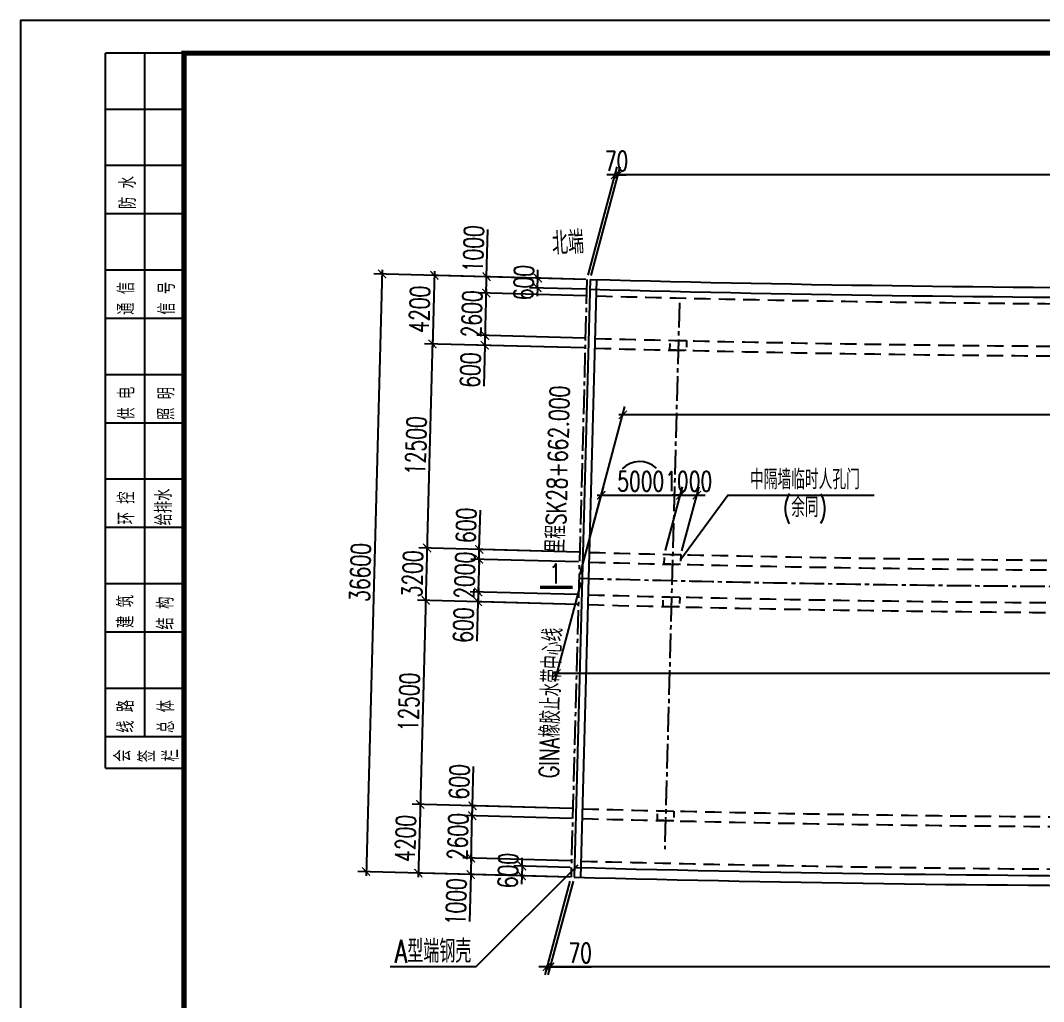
# Model space of a CAD drawing. Extents: x 469178 to 607089, y 116135 to 145965.
# Drawn here: x 565089 to 580737, y 130953 to 145965 of the extents above; entities that cross this region are included whole.
import ezdxf

# ---------------------------------------------------------------- set-up
doc = ezdxf.new("R2010")
doc.units = 0
doc.header["$LTSCALE"] = 100
doc.header["$MEASUREMENT"] = 0
for name, pattern in [('CENTER2', [1.125, 0.75, -0.125, 0.125, -0.125]), ('DASHED', [0.75, 0.5, -0.25]), ('DASHED2', [0.375, 0.25, -0.125])]:
    doc.linetypes.add(name, pattern=pattern)
doc.layers.get('0').update_dxf_attribs({"linetype": 'CONTINUOUS'})
doc.layers.get('Defpoints').update_dxf_attribs({"linetype": 'CONTINUOUS'})
for name, color, linetype in [('01 标  注', 1, 'CONTINUOUS'), ('02 结  构', 5, 'CONTINUOUS'), ('04 钢  筋', 6, 'CONTINUOUS'), ('4', 4, 'CONTINUOUS'), ('辅助线', 1, 'CONTINUOUS')]:
    doc.layers.add(name, color=color, linetype=linetype)
doc.styles.get("Standard").update_dxf_attribs({"font": 'txt1.shx', "width": 0.7, "bigfont": 'hztxt.shx'})
doc.styles.add('TK', font='romanc.shx', dxfattribs={"width": 0.75, "bigfont": 'hztxt.shx'})
doc.dimstyles.new('1：400', dxfattribs={"dimscale": 100, "dimtxt": 3, "dimasz": 1.25, "dimexe": 1.25, "dimexo": 0.625, "dimtad": 1, "dimdec": 0, "dimlfac": 4, "dimdsep": 46, "dimtxsty": 'Standard', "dimblk": 'ARCHTICK', "dimcen": 2.5, "dimdle": 0.625, "dimclrt": 1, "dimadec": 0, "dimazin": 1, "dimtfac": 1, "dimtdec": 0, "dimtix": 1, "dimtmove": 0, "dimatfit": 3, "dimfxl": 0, "dimarcsym": 0})

# ---------------------------------------------------------------- blocks, each defined once
blk = doc.blocks.new('_ArchTick')
at = {"color": 0, "linetype": 'ByBlock', "const_width": 0.15}
blk.add_lwpolyline([(-0.5, -0.5), (0.5, 0.5)], dxfattribs=at)
blk = doc.blocks.new('*D48')
at = {"layer": '01 标  注', "color": 0, "lineweight": -2, "ltscale": 4}
for p, q in [((572219, 142044), (572238, 142764)), ((573738, 142003), (572094, 142047)), ((572210, 141731), (572219, 142044)), ((573732, 141753), (572087, 141797))]:
    blk.add_line(p, q, dxfattribs=at)
at = {"layer": 'Defpoints', "color": 0, "ltscale": 4}
for p in [(572219, 142044), (573801, 142002), (573794, 141752)]:
    blk.add_point(p, dxfattribs=at)
at = {"layer": '01 标  注', "color": 0, "lineweight": -2, "ltscale": 4, "xscale": 125, "yscale": 125, "zscale": 125}
for p, rotation in [((572219, 142044), 88.47210327813868), ((572212, 141794), 268.4721032781387)]:
    blk.add_blockref('_ArchTick', p, dxfattribs=dict(at, rotation=rotation))
at = {"layer": '01 标  注', "color": 1, "ltscale": 4, "insert": (572018, 142472), "char_height": 300, "attachment_point": 5, "rotation": 88.4721}
blk.add_mtext('1000', dxfattribs=at)
blk = doc.blocks.new('*D49')
at = {"layer": '01 标  注', "color": 0, "lineweight": -2, "ltscale": 4}
for p, q in [((573732, 141753), (572087, 141797)), ((572214, 141856), (572193, 141082)), ((573714, 141104), (572070, 141147))]:
    blk.add_line(p, q, dxfattribs=at)
at = {"layer": 'Defpoints', "color": 0, "ltscale": 4}
for p in [(573794, 141752), (572195, 141144), (573777, 141102)]:
    blk.add_point(p, dxfattribs=at)
at = {"layer": '01 标  注', "color": 0, "lineweight": -2, "ltscale": 4, "xscale": 125, "yscale": 125, "zscale": 125}
for p, rotation in [((572212, 141794), 88.47211232599025), ((572195, 141144), 268.4721123259902)]:
    blk.add_blockref('_ArchTick', p, dxfattribs=dict(at, rotation=rotation))
at = {"layer": '01 标  注', "color": 1, "ltscale": 4, "insert": (571991, 141475), "char_height": 300, "attachment_point": 5, "rotation": 88.4721}
blk.add_mtext('2600', dxfattribs=at)
blk = doc.blocks.new('*D50')
at = {"layer": '01 标  注', "color": 0, "lineweight": -2, "ltscale": 4}
for p, q in [((573714, 141104), (572070, 141147)), ((572196, 141207), (572191, 140994)), ((573710, 140954), (572066, 140997)), ((572191, 140994), (572174, 140371))]:
    blk.add_line(p, q, dxfattribs=at)
at = {"layer": 'Defpoints', "color": 0, "ltscale": 4}
for p in [(572191, 140994), (573777, 141102), (573773, 140952)]:
    blk.add_point(p, dxfattribs=at)
at = {"layer": '01 标  注', "color": 0, "lineweight": -2, "ltscale": 4, "xscale": 125, "yscale": 125, "zscale": 125}
for p, rotation in [((572195, 141144), 88.47211232599025), ((572191, 140994), 268.4721123259902)]:
    blk.add_blockref('_ArchTick', p, dxfattribs=dict(at, rotation=rotation))
at = {"layer": '01 标  注', "color": 1, "ltscale": 4, "insert": (571968, 140615), "char_height": 300, "attachment_point": 5, "rotation": 88.4721}
blk.add_mtext('600', dxfattribs=at)
blk = doc.blocks.new('*D51')
at = {"layer": '01 标  注', "color": 0, "lineweight": -2, "ltscale": 4}
for p, q in [((571983, 133209), (571975, 132897)), ((573501, 133106), (571856, 133150)), ((573494, 132856), (571850, 132900)), ((571975, 132897), (571956, 132176))]:
    blk.add_line(p, q, dxfattribs=at)
at = {"layer": 'Defpoints', "color": 0, "ltscale": 4}
for p in [(573563, 133105), (571975, 132897), (573557, 132855)]:
    blk.add_point(p, dxfattribs=at)
at = {"layer": '01 标  注', "color": 0, "lineweight": -2, "ltscale": 4, "xscale": 125, "yscale": 125, "zscale": 125}
for p, rotation in [((571981, 133147), 88.47212158738695), ((571975, 132897), 268.4721215873869)]:
    blk.add_blockref('_ArchTick', p, dxfattribs=dict(at, rotation=rotation))
at = {"layer": '01 标  注', "color": 1, "ltscale": 4, "insert": (571751, 132480), "char_height": 300, "attachment_point": 5, "rotation": 88.4721}
blk.add_mtext('1000', dxfattribs=at)
blk = doc.blocks.new('*D52')
at = {"layer": '01 标  注', "color": 0, "lineweight": -2, "ltscale": 4}
for p, q in [((573518, 133756), (571874, 133800)), ((571980, 133084), (572000, 133859)), ((573501, 133106), (571856, 133150))]:
    blk.add_line(p, q, dxfattribs=at)
at = {"layer": 'Defpoints', "color": 0, "ltscale": 4}
for p in [(571999, 133797), (573581, 133754), (573563, 133105)]:
    blk.add_point(p, dxfattribs=at)
at = {"layer": '01 标  注', "color": 0, "lineweight": -2, "ltscale": 4, "xscale": 125, "yscale": 125, "zscale": 125}
for p, rotation in [((571999, 133797), 88.47211255287108), ((571981, 133147), 268.4721125528711)]:
    blk.add_blockref('_ArchTick', p, dxfattribs=dict(at, rotation=rotation))
at = {"layer": '01 标  注', "color": 1, "ltscale": 4, "insert": (571778, 133477), "char_height": 300, "attachment_point": 5, "rotation": 88.4721}
blk.add_mtext('2600', dxfattribs=at)
blk = doc.blocks.new('*D53')
at = {"layer": '01 标  注', "color": 0, "lineweight": -2, "ltscale": 4}
for p, q in [((572003, 133947), (572019, 134548)), ((573522, 133906), (571878, 133950)), ((573518, 133756), (571874, 133800)), ((571997, 133734), (572003, 133947))]:
    blk.add_line(p, q, dxfattribs=at)
at = {"layer": 'Defpoints', "color": 0, "ltscale": 4}
for p in [(572003, 133947), (573585, 133904), (573581, 133754)]:
    blk.add_point(p, dxfattribs=at)
at = {"layer": '01 标  注', "color": 0, "lineweight": -2, "ltscale": 4, "xscale": 125, "yscale": 125, "zscale": 125}
for p, rotation in [((572003, 133947), 88.47211255287108), ((571999, 133797), 268.4721125528711)]:
    blk.add_blockref('_ArchTick', p, dxfattribs=dict(at, rotation=rotation))
at = {"layer": '01 标  注', "color": 1, "ltscale": 4, "insert": (571800, 134315), "char_height": 300, "attachment_point": 5, "rotation": 88.4721}
blk.add_mtext('600', dxfattribs=at)
blk = doc.blocks.new('*D54')
at = {"layer": '01 标  注', "color": 0, "lineweight": -2, "ltscale": 4}
for p, q in [((573710, 140954), (571266, 141019)), ((571393, 141078), (571306, 137829)), ((573627, 137830), (571183, 137895))]:
    blk.add_line(p, q, dxfattribs=at)
at = {"layer": 'Defpoints', "color": 0, "ltscale": 4}
for p in [(573773, 140952), (571308, 137892), (573689, 137828)]:
    blk.add_point(p, dxfattribs=at)
at = {"layer": '01 标  注', "color": 0, "lineweight": -2, "ltscale": 4, "xscale": 125, "yscale": 125, "zscale": 125}
for p, rotation in [((571391, 141015), 88.47211255287108), ((571308, 137892), 268.4721125528711)]:
    blk.add_blockref('_ArchTick', p, dxfattribs=dict(at, rotation=rotation))
at = {"layer": '01 标  注', "color": 1, "ltscale": 4, "insert": (571137, 139459), "char_height": 300, "attachment_point": 5, "rotation": 88.4721}
blk.add_mtext('12500', dxfattribs=at)
blk = doc.blocks.new('*D55')
at = {"layer": '01 标  注', "color": 0, "lineweight": -2, "ltscale": 4}
for p, q in [((573623, 137680), (571978, 137724)), ((572103, 137720), (572090, 137220)), ((572103, 137720), (572107, 137845)), ((573610, 137180), (571965, 137224)), ((572090, 137220), (572087, 137095))]:
    blk.add_line(p, q, dxfattribs=at)
at = {"layer": 'Defpoints', "color": 0, "ltscale": 4}
for p in [(573685, 137678), (572090, 137220), (573672, 137178)]:
    blk.add_point(p, dxfattribs=at)
at = {"layer": '01 标  注', "color": 0, "lineweight": -2, "ltscale": 4, "xscale": 125, "yscale": 125, "zscale": 125}
for p, rotation in [((572103, 137720), 268.4721125528711), ((572090, 137220), 88.47211255287108)]:
    blk.add_blockref('_ArchTick', p, dxfattribs=dict(at, rotation=rotation))
at = {"layer": '01 标  注', "color": 1, "ltscale": 4, "insert": (571884, 137476), "char_height": 300, "attachment_point": 5, "rotation": 88.4721}
blk.add_mtext('2000', dxfattribs=at)
blk = doc.blocks.new('*D56')
at = {"layer": '01 标  注', "color": 0, "lineweight": -2, "ltscale": 4}
for p, q in [((572092, 137283), (572086, 137070)), ((573610, 137180), (571965, 137224)), ((573606, 137030), (571961, 137074)), ((572086, 137070), (572070, 136469))]:
    blk.add_line(p, q, dxfattribs=at)
at = {"layer": 'Defpoints', "color": 0, "ltscale": 4}
for p in [(573672, 137178), (572086, 137070), (573668, 137028)]:
    blk.add_point(p, dxfattribs=at)
at = {"layer": '01 标  注', "color": 0, "lineweight": -2, "ltscale": 4, "xscale": 125, "yscale": 125, "zscale": 125}
for p, rotation in [((572090, 137220), 88.47211255287108), ((572086, 137070), 268.4721125528711)]:
    blk.add_blockref('_ArchTick', p, dxfattribs=dict(at, rotation=rotation))
at = {"layer": '01 标  注', "color": 1, "ltscale": 4, "insert": (571864, 136713), "char_height": 300, "attachment_point": 5, "rotation": 88.4721}
blk.add_mtext('600', dxfattribs=at)
blk = doc.blocks.new('*D57')
at = {"layer": '01 标  注', "color": 0, "lineweight": -2, "ltscale": 4}
for p, q in [((572107, 137870), (572123, 138471)), ((573627, 137830), (571982, 137874)), ((572102, 137658), (572107, 137870)), ((573623, 137680), (571978, 137724))]:
    blk.add_line(p, q, dxfattribs=at)
at = {"layer": 'Defpoints', "color": 0, "ltscale": 4}
for p in [(572107, 137870), (573689, 137828), (573685, 137678)]:
    blk.add_point(p, dxfattribs=at)
at = {"layer": '01 标  注', "color": 0, "lineweight": -2, "ltscale": 4, "xscale": 125, "yscale": 125, "zscale": 125}
for p, rotation in [((572107, 137870), 88.47211232599024), ((572103, 137720), 268.4721123259902)]:
    blk.add_blockref('_ArchTick', p, dxfattribs=dict(at, rotation=rotation))
at = {"layer": '01 标  注', "color": 1, "ltscale": 4, "insert": (571905, 138239), "char_height": 300, "attachment_point": 5, "rotation": 88.4721}
blk.add_mtext('600', dxfattribs=at)
blk = doc.blocks.new('*D58')
at = {"layer": '01 标  注', "color": 0, "lineweight": -2, "ltscale": 4}
for p, q in [((571421, 142128), (571389, 140953)), ((573738, 142003), (571294, 142068)), ((573710, 140954), (571266, 141019))]:
    blk.add_line(p, q, dxfattribs=at)
at = {"layer": 'Defpoints', "color": 0, "ltscale": 4}
for p in [(573801, 142002), (571391, 141015), (573773, 140952)]:
    blk.add_point(p, dxfattribs=at)
at = {"layer": '01 标  注', "color": 0, "lineweight": -2, "ltscale": 4, "xscale": 125, "yscale": 125, "zscale": 125}
for p, rotation in [((571419, 142065), 88.47211255287108), ((571391, 141015), 268.4721125528711)]:
    blk.add_blockref('_ArchTick', p, dxfattribs=dict(at, rotation=rotation))
at = {"layer": '01 标  注', "color": 1, "ltscale": 4, "insert": (571193, 141546), "char_height": 300, "attachment_point": 5, "rotation": 88.4721}
blk.add_mtext('4200', dxfattribs=at)
blk = doc.blocks.new('*D59')
at = {"layer": '01 标  注', "color": 0, "lineweight": -2, "ltscale": 4}
for p, q in [((573627, 137830), (571183, 137895)), ((571309, 137954), (571285, 137029)), ((573606, 137030), (571161, 137095))]:
    blk.add_line(p, q, dxfattribs=at)
at = {"layer": 'Defpoints', "color": 0, "ltscale": 4}
for p in [(573689, 137828), (571286, 137092), (573668, 137028)]:
    blk.add_point(p, dxfattribs=at)
at = {"layer": '01 标  注', "color": 0, "lineweight": -2, "ltscale": 4, "xscale": 125, "yscale": 125, "zscale": 125}
for p, rotation in [((571308, 137892), 88.47211255287108), ((571286, 137092), 268.4721125528711)]:
    blk.add_blockref('_ArchTick', p, dxfattribs=dict(at, rotation=rotation))
at = {"layer": '01 标  注', "color": 1, "ltscale": 4, "insert": (571085, 137497), "char_height": 300, "attachment_point": 5, "rotation": 88.4721}
blk.add_mtext('3200', dxfattribs=at)
blk = doc.blocks.new('*D60')
at = {"layer": '01 标  注', "color": 0, "lineweight": -2, "ltscale": 4}
for p, q in [((573606, 137030), (571161, 137095)), ((571288, 137154), (571201, 133905)), ((573522, 133906), (571078, 133971))]:
    blk.add_line(p, q, dxfattribs=at)
at = {"layer": 'Defpoints', "color": 0, "ltscale": 4}
for p in [(573668, 137028), (571203, 133968), (573585, 133904)]:
    blk.add_point(p, dxfattribs=at)
at = {"layer": '01 标  注', "color": 0, "lineweight": -2, "ltscale": 4, "xscale": 125, "yscale": 125, "zscale": 125}
for p, rotation in [((571286, 137092), 88.47211255287108), ((571203, 133968), 268.4721125528711)]:
    blk.add_blockref('_ArchTick', p, dxfattribs=dict(at, rotation=rotation))
at = {"layer": '01 标  注', "color": 1, "ltscale": 4, "insert": (571032, 135536), "char_height": 300, "attachment_point": 5, "rotation": 88.4721}
blk.add_mtext('12500', dxfattribs=at)
blk = doc.blocks.new('*D61')
at = {"layer": '01 标  注', "color": 0, "lineweight": -2, "ltscale": 4}
for p, q in [((573522, 133906), (571078, 133971)), ((571205, 134030), (571173, 132856)), ((573494, 132856), (571050, 132922))]:
    blk.add_line(p, q, dxfattribs=at)
at = {"layer": 'Defpoints', "color": 0, "ltscale": 4}
for p in [(573585, 133904), (571175, 132918), (573557, 132855)]:
    blk.add_point(p, dxfattribs=at)
at = {"layer": '01 标  注', "color": 0, "lineweight": -2, "ltscale": 4, "xscale": 125, "yscale": 125, "zscale": 125}
for p, rotation in [((571203, 133968), 88.47211255287108), ((571175, 132918), 268.4721125528711)]:
    blk.add_blockref('_ArchTick', p, dxfattribs=dict(at, rotation=rotation))
at = {"layer": '01 标  注', "color": 1, "ltscale": 4, "insert": (570977, 133449), "char_height": 300, "attachment_point": 5, "rotation": 88.4721}
blk.add_mtext('4200', dxfattribs=at)
blk = doc.blocks.new('*D62')
at = {"layer": '01 标  注', "color": 0, "lineweight": -2, "ltscale": 4}
for p, q in [((570621, 142149), (570374, 132877)), ((573738, 142003), (570494, 142090)), ((573494, 132856), (570250, 132943))]:
    blk.add_line(p, q, dxfattribs=at)
at = {"layer": 'Defpoints', "color": 0, "ltscale": 4}
for p in [(573801, 142002), (570375, 132940), (573557, 132855)]:
    blk.add_point(p, dxfattribs=at)
at = {"layer": '01 标  注', "color": 0, "lineweight": -2, "ltscale": 4, "xscale": 125, "yscale": 125, "zscale": 125}
for p, rotation in [((570619, 142086), 88.47211255287108), ((570375, 132940), 268.4721125528711)]:
    blk.add_blockref('_ArchTick', p, dxfattribs=dict(at, rotation=rotation))
at = {"layer": '01 标  注', "color": 1, "ltscale": 4, "insert": (570285, 137519), "char_height": 300, "attachment_point": 5, "rotation": 88.4721}
blk.add_mtext('36600', dxfattribs=at)
blk = doc.blocks.new('*D115')
at = {"layer": '01 标  注', "color": 0, "lineweight": -2, "ltscale": 4}
for p, q in [((573498, 133006), (572636, 133029)), ((572761, 133026), (572757, 132876)), ((572761, 133026), (572764, 133151)), ((573494, 132856), (572632, 132879)), ((572757, 132876), (572754, 132751))]:
    blk.add_line(p, q, dxfattribs=at)
at = {"layer": 'Defpoints', "color": 0, "ltscale": 4}
for p in [(572757, 132876), (573557, 132855), (573561, 133005)]:
    blk.add_point(p, dxfattribs=at)
at = {"layer": '01 标  注', "color": 0, "lineweight": -2, "ltscale": 4, "xscale": 125, "yscale": 125, "zscale": 125}
for p, rotation in [((572761, 133026), 268.4721114938939), ((572757, 132876), 88.47211149389386)]:
    blk.add_blockref('_ArchTick', p, dxfattribs=dict(at, rotation=rotation))
at = {"layer": '01 标  注', "color": 1, "ltscale": 4, "insert": (572547, 132957), "char_height": 300, "attachment_point": 5, "rotation": 88.4721}
blk.add_mtext('600', dxfattribs=at)
blk = doc.blocks.new('*D116')
at = {"layer": '01 标  注', "color": 0, "lineweight": -2, "ltscale": 4}
for p, q in [((573001, 142023), (573004, 142148)), ((573738, 142003), (572876, 142026)), ((572997, 141873), (573001, 142023)), ((573734, 141853), (572872, 141876)), ((572997, 141873), (572994, 141748))]:
    blk.add_line(p, q, dxfattribs=at)
at = {"layer": 'Defpoints', "color": 0, "ltscale": 4}
for p in [(573001, 142023), (573801, 142002), (573797, 141852)]:
    blk.add_point(p, dxfattribs=at)
at = {"layer": '01 标  注', "color": 0, "lineweight": -2, "ltscale": 4, "xscale": 125, "yscale": 125, "zscale": 125}
for p, rotation in [((573001, 142023), 268.4703102426024), ((572997, 141873), 88.47031024260237)]:
    blk.add_blockref('_ArchTick', p, dxfattribs=dict(at, rotation=rotation))
at = {"layer": '01 标  注', "color": 1, "ltscale": 4, "insert": (572787, 141954), "char_height": 300, "attachment_point": 5, "rotation": 88.4703}
blk.add_mtext('600', dxfattribs=at)
blk = doc.blocks.new('*D117')
at = {"layer": '01 标  注', "color": 0, "lineweight": -2, "ltscale": 4}
for p, q in [((573770, 142065), (574215, 143726)), ((573817, 142064), (574263, 143726)), ((574182, 143601), (574057, 143601)), ((574182, 143601), (574229, 143601)), ((574229, 143601), (574354, 143601))]:
    blk.add_line(p, q, dxfattribs=at)
at = {"layer": 'Defpoints', "color": 0, "ltscale": 4}
for p in [(574229, 143601), (573753, 142003), (573801, 142001)]:
    blk.add_point(p, dxfattribs=at)
at = {"layer": '01 标  注', "color": 0, "lineweight": -2, "ltscale": 4, "xscale": 125, "yscale": 125, "zscale": 125}
blk.add_blockref('_ArchTick', (574182, 143601), dxfattribs=at)
at = {"layer": '01 标  注', "color": 0, "lineweight": -2, "ltscale": 4, "xscale": 125, "yscale": 125, "zscale": 125, "rotation": 180}
blk.add_blockref('_ArchTick', (574229, 143601), dxfattribs=at)
at = {"layer": '01 标  注', "color": 1, "ltscale": 4, "insert": (574205, 143814), "char_height": 300, "attachment_point": 5}
blk.add_mtext('70', dxfattribs=at)
blk = doc.blocks.new('*D135')
at = {"layer": '01 标  注', "color": 0, "lineweight": -2}
for p, q in [((573817, 142064), (574263, 143726)), ((593536, 142064), (593982, 143726)), ((594011, 143601), (574167, 143601))]:
    blk.add_line(p, q, dxfattribs=at)
at = {"layer": 'Defpoints', "color": 0}
for p in [(574229, 143601), (573801, 142001), (593519, 142002)]:
    blk.add_point(p, dxfattribs=at)
at = {"layer": '01 标  注', "color": 0, "lineweight": -2, "xscale": 125, "yscale": 125, "zscale": 125, "rotation": 180}
blk.add_blockref('_ArchTick', (574229, 143601), dxfattribs=at)
at = {"layer": '01 标  注', "color": 0, "lineweight": -2, "xscale": 125, "yscale": 125, "zscale": 125}
blk.add_blockref('_ArchTick', (593948, 143601), dxfattribs=at)
at = {"layer": '01 标  注', "color": 1, "insert": (584706, 143814), "char_height": 300, "attachment_point": 5}
blk.add_mtext('弧长 78897', dxfattribs=at)
blk = doc.blocks.new('*D146')
at = {"layer": '01 标  注', "color": 0, "lineweight": -2}
for p, q in [((573648, 137492), (574335, 140057)), ((593706, 137491), (594393, 140057)), ((594422, 139932), (574239, 139932))]:
    blk.add_line(p, q, dxfattribs=at)
at = {"layer": 'Defpoints', "color": 0}
for p in [(574302, 139932), (573631, 137429), (593689, 137428)]:
    blk.add_point(p, dxfattribs=at)
at = {"layer": '01 标  注', "color": 0, "lineweight": -2, "xscale": 125, "yscale": 125, "zscale": 125, "rotation": 180}
blk.add_blockref('_ArchTick', (574302, 139932), dxfattribs=at)
at = {"layer": '01 标  注', "color": 0, "lineweight": -2, "xscale": 125, "yscale": 125, "zscale": 125}
blk.add_blockref('_ArchTick', (594360, 139932), dxfattribs=at)
at = {"layer": '01 标  注', "color": 1, "insert": (584720, 140145), "char_height": 300, "attachment_point": 5}
blk.add_mtext('管段名义长度80000', dxfattribs=at)
blk = doc.blocks.new('*D145')
at = {"layer": '01 标  注', "color": 0, "lineweight": -2}
for p, q in [((573662, 137366), (573255, 135848)), ((593625, 137366), (593218, 135848)), ((593314, 135973), (573226, 135973))]:
    blk.add_line(p, q, dxfattribs=at)
at = {"layer": 'Defpoints', "color": 0}
for p in [(573679, 137428), (593641, 137428), (573289, 135973)]:
    blk.add_point(p, dxfattribs=at)
at = {"layer": '01 标  注', "color": 0, "lineweight": -2, "xscale": 125, "yscale": 125, "zscale": 125, "rotation": 180}
blk.add_blockref('_ArchTick', (573289, 135973), dxfattribs=at)
at = {"layer": '01 标  注', "color": 0, "lineweight": -2, "xscale": 125, "yscale": 125, "zscale": 125}
blk.add_blockref('_ArchTick', (593251, 135973), dxfattribs=at)
at = {"layer": '01 标  注', "color": 1, "insert": (584675, 136185), "char_height": 300, "attachment_point": 5}
blk.add_mtext('弧长 79873', dxfattribs=at)
blk = doc.blocks.new('*D133')
at = {"layer": '01 标  注', "color": 0, "lineweight": -2}
for p, q in [((573540, 132792), (573156, 131360)), ((593747, 132792), (593363, 131360)), ((593459, 131485), (573127, 131485))]:
    blk.add_line(p, q, dxfattribs=at)
at = {"layer": 'Defpoints', "color": 0}
for p in [(573557, 132855), (593763, 132855), (573190, 131485)]:
    blk.add_point(p, dxfattribs=at)
at = {"layer": '01 标  注', "color": 0, "lineweight": -2, "xscale": 125, "yscale": 125, "zscale": 125, "rotation": 180}
blk.add_blockref('_ArchTick', (573190, 131485), dxfattribs=at)
at = {"layer": '01 标  注', "color": 0, "lineweight": -2, "xscale": 125, "yscale": 125, "zscale": 125}
blk.add_blockref('_ArchTick', (593396, 131485), dxfattribs=at)
at = {"layer": '01 标  注', "color": 1, "insert": (583293, 131697), "char_height": 300, "attachment_point": 5}
blk.add_mtext('弧长 80849', dxfattribs=at)
blk = doc.blocks.new('*D118')
at = {"layer": '01 标  注', "color": 0, "lineweight": -2, "ltscale": 4}
for p, q in [((573492, 132794), (573108, 131360)), ((573540, 132794), (573156, 131360)), ((573142, 131485), (573017, 131485)), ((573142, 131485), (573189, 131485)), ((573189, 131485), (573825, 131485))]:
    blk.add_line(p, q, dxfattribs=at)
at = {"layer": 'Defpoints', "color": 0, "ltscale": 4}
for p in [(573509, 132856), (573557, 132856), (573189, 131485)]:
    blk.add_point(p, dxfattribs=at)
at = {"layer": '01 标  注', "color": 0, "lineweight": -2, "ltscale": 4, "xscale": 125, "yscale": 125, "zscale": 125}
blk.add_blockref('_ArchTick', (573142, 131485), dxfattribs=at)
at = {"layer": '01 标  注', "color": 0, "lineweight": -2, "ltscale": 4, "xscale": 125, "yscale": 125, "zscale": 125, "rotation": 180}
blk.add_blockref('_ArchTick', (573189, 131485), dxfattribs=at)
at = {"layer": '01 标  注', "color": 1, "ltscale": 4, "insert": (573650, 131697), "char_height": 300, "attachment_point": 5}
blk.add_mtext('70', dxfattribs=at)
blk = doc.blocks.new('*D128')
at = {"layer": '01 标  注', "color": 0, "lineweight": -2, "ltscale": 4}
for p, q in [((573648, 137492), (574005, 138825)), ((574956, 137859), (575214, 138825)), ((573909, 138700), (575243, 138700))]:
    blk.add_line(p, q, dxfattribs=at)
at = {"layer": 'Defpoints', "color": 0, "ltscale": 4}
for p in [(575181, 138700), (574939, 137797), (573631, 137429)]:
    blk.add_point(p, dxfattribs=at)
at = {"layer": '01 标  注', "color": 0, "lineweight": -2, "ltscale": 4, "xscale": 125, "yscale": 125, "zscale": 125, "rotation": 180}
blk.add_blockref('_ArchTick', (573972, 138700), dxfattribs=at)
at = {"layer": '01 标  注', "color": 0, "lineweight": -2, "ltscale": 4, "xscale": 125, "yscale": 125, "zscale": 125}
blk.add_blockref('_ArchTick', (575181, 138700), dxfattribs=at)
at = {"layer": '01 标  注', "color": 1, "ltscale": 4, "insert": (574576, 138912), "char_height": 300, "attachment_point": 5}
blk.add_mtext('5000 ', dxfattribs=at)
blk = doc.blocks.new('*D129')
at = {"layer": '01 标  注', "color": 0, "lineweight": -2, "ltscale": 4}
for p, q in [((574956, 137856), (575216, 138827)), ((575206, 137850), (575468, 138827)), ((575183, 138702), (575058, 138702)), ((575183, 138702), (575434, 138702)), ((575434, 138702), (575559, 138702))]:
    blk.add_line(p, q, dxfattribs=at)
at = {"layer": 'Defpoints', "color": 0, "ltscale": 4}
for p in [(575434, 138702), (574940, 137793), (575189, 137788)]:
    blk.add_point(p, dxfattribs=at)
at = {"layer": '01 标  注', "color": 0, "lineweight": -2, "ltscale": 4, "xscale": 125, "yscale": 125, "zscale": 125}
blk.add_blockref('_ArchTick', (575183, 138702), dxfattribs=at)
at = {"layer": '01 标  注', "color": 0, "lineweight": -2, "ltscale": 4, "xscale": 125, "yscale": 125, "zscale": 125, "rotation": 180}
blk.add_blockref('_ArchTick', (575434, 138702), dxfattribs=at)
at = {"layer": '01 标  注', "color": 1, "ltscale": 4, "insert": (575309, 138914), "char_height": 300, "attachment_point": 5}
blk.add_mtext('1000', dxfattribs=at)

msp = doc.modelspace()

# ---------------------------------------------------------------- linework, layer by layer
for p, q in [((566388.59, 134524.77), (566388.59, 145464.77)), ((567588.59, 145464.77), (566388.59, 145464.77)), ((566988.59, 135004.77), (566988.59, 145464.77)), ((567588.59, 144604.77), (566388.59, 144604.77)), ((567588.59, 143744.77), (566388.59, 143744.77)), ((567588.59, 143004.77), (566388.59, 143004.77)), ((567588.59, 142144.77), (566388.59, 142144.77)), ((567588.59, 141404.77), (566388.59, 141404.77)), ((567588.59, 140544.77), (566388.59, 140544.77)), ((567588.59, 139804.77), (566388.59, 139804.77)), ((567588.59, 138944.77), (566388.59, 138944.77)), ((567588.59, 138204.77), (566388.59, 138204.77)), ((567588.59, 137344.77), (566388.59, 137344.77)), ((567588.59, 136604.77), (566388.59, 136604.77)), ((567588.59, 135744.77), (566388.59, 135744.77)), ((567588.59, 135004.77), (566388.59, 135004.77)), ((566388.59, 134524.77), (567588.59, 134524.77))]:
    msp.add_line(p, q)
msp.add_lwpolyline([(565088.59, 116264.77), (607088.59, 116264.77), (607088.59, 145964.77), (565088.59, 145964.77)], close=True)
at = {"const_width": 80}
msp.add_lwpolyline([(567588.59, 116764.77), (606588.59, 116764.77), (606588.59, 145464.77), (567588.59, 145464.77)], close=True, dxfattribs=at)
at = {"layer": '01 标  注'}
for points in [[(575187.09, 137723.35), (575909, 138699.63), (578144.9, 138699.63)], [(573613.51, 133040.64), (572055.73, 131482.85), (570745.6, 131482.85)]]:
    msp.add_lwpolyline(points, dxfattribs=at)
at = {"layer": '01 标  注', "const_width": 50}
msp.add_lwpolyline([(573533.97, 137290.06), (573033.97, 137290.06)], dxfattribs=at)
at = {"layer": '02 结  构', "ltscale": 0.6}
for p, q in [((573800.67, 142001.53), (573556.7, 132854.78)), ((573900.63, 141998.86), (573656.66, 132852.12))]:
    msp.add_line(p, q, dxfattribs=at)
for radius, start, end in [(370425, 268.4748175, 271.5251825), (370575, 268.4748175, 271.5251825), (379575, 268.4747541, 271.5252459), (379425, 268.4747541, 271.5252459)]:
    msp.add_arc((583660, 512295.3), radius, start, end, dxfattribs=at)
at = {"layer": '02 结  构', "linetype": 'DASHED', "ltscale": 5}
for radius, start, end in [(370675, 268.4902747, 271.5097253), (371325, 268.4902429, 271.5097571), (371475, 268.4902356, 271.5097644), (374600, 268.4900844, 271.5099156), (374750, 268.4900772, 271.5099228), (375250, 268.4900533, 271.5099467), (375400, 268.4900461, 271.5099539), (378525, 268.489898, 271.510102), (378675, 268.489891, 271.510109), (379325, 268.4898605, 271.5101395)]:
    msp.add_arc((583660, 512295.3), radius, start, end, dxfattribs=at)
at = {"layer": '04 钢  筋', "color": 1, "linetype": 'Continuous', "ltscale": 4}
msp.add_arc((574558.03, 138833.26), 380.63, 47.434239, 134.639877, dxfattribs=at)
at = {"layer": '4', "color": 0, "linetype": 'DASHED2', "ltscale": 4}
for points in [[(575022.28, 140920.49), (575026.28, 141070.44), (575276.23, 141065.22), (575272.23, 140915.27), (575022.32, 140921.93)], [(574934.96, 137646.61), (574938.95, 137796.56), (575188.9, 137791.32), (575184.9, 137641.37), (574934.96, 137646.61)], [(574921.62, 137146.78), (575171.57, 137141.54), (575167.57, 136991.59), (574917.62, 136996.83), (574921.62, 137146.78)], [(575084.25, 133867.65), (575080.25, 133717.7), (574830.3, 133722.95), (574834.3, 133872.9), (575084.21, 133866.23)]]:
    msp.add_lwpolyline(points, dxfattribs=at)
at = {"layer": '辅助线', "linetype": 'CENTER2', "ltscale": 5}
for p, q in [((573753.19, 142002.8), (573509.22, 132856.05)), ((575166.57, 141642.07), (574943.68, 133285.56)), ((575166.67, 141645.63), (574943.77, 133289.12))]:
    msp.add_line(p, q, dxfattribs=at)
msp.add_arc((583660, 512295.3), 375000, 268.4675289, 271.5324711, dxfattribs=at)

# ---------------------------------------------------------------- texts
at = {"style": 'TK', "width": 0.75}
for s, p in [('防 水', (566854.54, 143079.18)), ('通 信', (566829.48, 141460.83)), ('信 号', (567452.5, 141462.78)), ('供 电', (566837.64, 139856.26)), ('照 明', (567443.14, 139852.08)), ('环 控', (566833.44, 138254.02)), ('给排水', (567404.19, 138238.43)), ('建 筑', (566822.16, 136669.11)), ('结 构', (567431.57, 136644.51)), ('线 路', (566824.28, 135064.79)), ('总 体', (567441.01, 135063.35)), ('会', (566775.29, 134621.57)), ('签', (567146.85, 134615.57)), ('栏', (567512.19, 134626.31))]:
    msp.add_text(s, height=250, rotation=90, dxfattribs=at).set_placement(p)
at = {"layer": '01 标  注', "attachment_point": 5}
for s, insert, char_height, rotation in [('北端', (573461.73, 142564.38), 350, 3.296911), ('GINA橡胶止水带中心线        里程SK28+662.000', (573254.04, 137373.83), 300, 88.379195), ('中隔墙临时人孔门', (577086.82, 138940.56), 300, 0), ('(余同)', (577086.82, 138465.56), 300, 0)]:
    msp.add_mtext(s, dxfattribs=dict(at, insert=insert, char_height=char_height, rotation=rotation))
for s, insert, char_height in [('1', (573265.62, 137499.29), 300), ('A型端钢壳', (571400.66, 131720.35), 350)]:
    msp.add_mtext(s, dxfattribs=dict(at, insert=insert, char_height=char_height))

# ---------------------------------------------------------------- dimensions: what is measured, and where the dimension line sits
at = {"layer": '01 标  注'}
for base, p1, p2, text, picture, middle in [((574229.39, 143601.45), (593519.34, 142001.53), (573800.67, 142001.45), '弧长 78897', '*D135', (584705.86, 143601.45)), ((574301.89, 139932.48), (593688.81, 137428.16), (573631.2, 137429.42), '管段名义长度80000', '*D146', (584719.54, 139932.48)), ((573288.76, 135972.93), (593641.33, 137428.16), (573678.68, 137428.16), '弧长 79873', '*D145', (584674.7, 135972.93))]:
    dim = msp.add_linear_dim(base=base, p1=p1, p2=p2, text=text, dimstyle='1：400', dxfattribs=at)
    dim.commit()
    dim.dimension.update_dxf_attribs({"geometry": picture, "text_midpoint": middle, "dimtype": 160})
at = {"layer": '01 标  注', "ltscale": 4}
for base, p1, p2, text, picture, middle in [((574229.39, 143601.45), (573753.19, 142002.8), (573800.67, 142001.45), '70', '*D117', (574205.47, 143813.95)), ((575180.93, 138699.63), (573631.2, 137429.42), (574938.95, 137796.56), '5000 ', '*D128', (574576.24, 138912.13))]:
    dim = msp.add_linear_dim(base=base, p1=p1, p2=p2, text=text, dimstyle='1：400', dxfattribs=at)
    dim.commit()
    dim.dimension.update_dxf_attribs({"geometry": picture, "text_midpoint": middle})
for base, p1, p2, angle, picture, middle in [((572218.73, 142043.73), (573794, 141751.62), (573800.67, 142001.53), 268.472103, '*D48', (572230.01, 142466.5)), ((572190.74, 140994.1), (573776.67, 141101.85), (573772.67, 140951.9), 88.472112, '*D50', (572180.47, 140609.29)), ((572107.41, 137870.21), (573685.35, 137678.07), (573689.35, 137828.01), 88.472112, '*D57', (572117.1, 138233.32)), ((572086.08, 137070.49), (573672.02, 137178.24), (573668.02, 137028.3), 268.472113, '*D56', (572076.4, 136707.39)), ((572002.76, 133946.6), (573580.7, 133754.46), (573584.69, 133904.41), 268.472113, '*D53', (572012.44, 134309.71)), ((571974.76, 132896.98), (573563.36, 133104.69), (573556.7, 132854.78), 88.472122, '*D51', (571963.48, 132474.21))]:
    dim = msp.add_linear_dim(base=base, p1=p1, p2=p2, angle=angle, dimstyle='1：400', dxfattribs=at)
    dim.commit()
    dim.dimension.update_dxf_attribs({"geometry": picture, "text_midpoint": middle, "dimtype": 160})
for p1, p2, distance, picture, middle in [((573796.67, 141851.58), (573800.67, 142001.53), 800, '*D116', (572786.53, 141953.59)), ((573560.7, 133004.73), (573556.71, 132854.78), -800, '*D115', (572546.56, 132956.75))]:
    dim = msp.add_aligned_dim(p1=p1, p2=p2, distance=distance, dimstyle='1：400', dxfattribs=at)
    dim.commit()
    dim.dimension.update_dxf_attribs({"geometry": picture, "text_midpoint": middle})
for base, p1, p2, angle, picture, middle in [((570375.33, 132939.64), (573800.67, 142001.53), (573556.7, 132854.78), 268.472113, '*D62', (570284.89, 137518.68)), ((571391.02, 141015.43), (573800.67, 142001.53), (573772.67, 140951.9), 268.472113, '*D58', (571192.59, 141545.91)), ((572194.73, 141144.04), (573794, 141751.62), (573776.67, 141101.85), 88.472112, '*D49', (571990.98, 141474.6)), ((571307.7, 137891.54), (573772.67, 140951.9), (573689.35, 137828.01), 268.472113, '*D54', (571136.93, 139459.15)), ((571286.37, 137091.82), (573689.35, 137828.01), (573668.02, 137028.3), 268.472113, '*D59', (571084.61, 137497.35)), ((572090.08, 137220.44), (573685.35, 137678.07), (573672.02, 137178.24), 268.472113, '*D55', (571884.32, 137476.02)), ((571203.04, 133967.94), (573668.02, 137028.3), (573584.69, 133904.41), 268.472113, '*D60', (571032.28, 135535.55)), ((571175.05, 132918.31), (573584.69, 133904.41), (573556.7, 132854.78), 268.472113, '*D61', (570976.62, 133448.79)), ((571998.76, 133796.66), (573563.36, 133104.69), (573580.7, 133754.46), 268.472113, '*D52', (571777.67, 133477.44))]:
    dim = msp.add_linear_dim(base=base, p1=p1, p2=p2, angle=angle, dimstyle='1：400', dxfattribs=at)
    dim.commit()
    dim.dimension.update_dxf_attribs({"geometry": picture, "text_midpoint": middle})
dim = msp.add_linear_dim(base=(575434.41, 138701.65), p1=(574939.54, 137793.21), p2=(575189.48, 137787.55), dimstyle='1：400', dxfattribs=at)
dim.commit()
dim.dimension.update_dxf_attribs({"geometry": '*D129', "text_midpoint": (575308.68, 138914.15)})
dim = msp.add_linear_dim(base=(573189.22, 131484.52), p1=(573509.22, 132856.05), p2=(573556.72, 132856.05), text='70', dimstyle='1：400', dxfattribs=at)
dim.commit()
dim.dimension.update_dxf_attribs({"geometry": '*D118', "text_midpoint": (573650.08, 131484.52), "dimtype": 160})
at = {"layer": '01 标  注'}
dim = msp.add_linear_dim(base=(573189.56, 131484.52), p1=(593763.31, 132854.78), p2=(573556.7, 132854.7), text='弧长 80849', dimstyle='1：400', dxfattribs=at)
dim.commit()
dim.dimension.update_dxf_attribs({"geometry": '*D133', "text_midpoint": (583292.85, 131697.02)})

doc.saveas('drawing.dxf')
